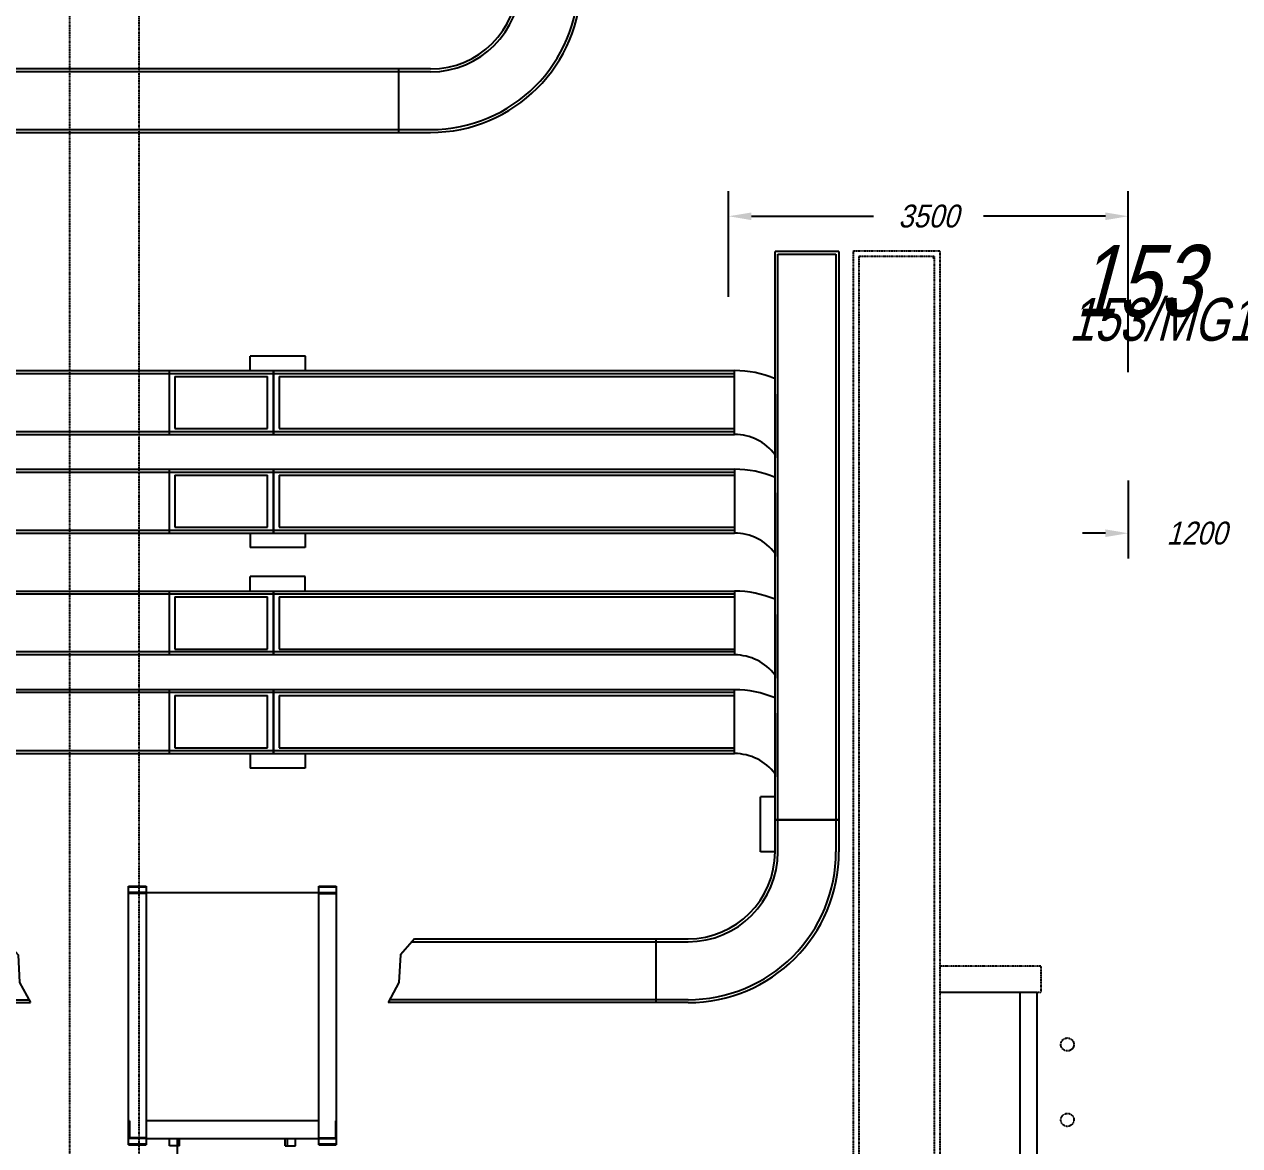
# Model space of a CAD drawing. Header units: millimetres. Extents: x -1732 to 458256, y -4349 to 130988.
# Drawn here: x 102319 to 112965, y 42258 to 52078 of the extents above; entities that cross this region are included whole.
import ezdxf

# ---------------------------------------------------------------- set-up
doc = ezdxf.new("R2010")
doc.units = ezdxf.units.MM
doc.header["$LTSCALE"] = 0.01
doc.header["$MEASUREMENT"] = 0
doc.linetypes.add('PHANTOM2', pattern=[31.75, 15.875, -3.175, 3.175, -3.175, 3.175, -3.175])
doc.layers.get('DEFPOINTS').update_dxf_attribs({"color": 251, "linetype": 'CONTINUOUS'})
for name, color, linetype in [('DIMNEW', 251, 'CONTINUOUS'), ('E-E-DIS-EQP', 251, 'PHANTOM2'), ('F-E-EQP', 251, 'CONTINUOUS'), ('F-E-EQP-PH2', 251, 'PHANTOM2'), ('NODETEXT', 5, 'CONTINUOUS'), ('NODETEXTOLD', 5, 'CONTINUOUS')]:
    doc.layers.add(name, color=color, linetype=linetype)
doc.styles.add('Arial', font='arial.ttf', dxfattribs={"width": 0.85, "oblique": 15})
doc.styles.add('TEXTXP', font='arial.ttf', dxfattribs={"width": 0.75, "oblique": 15})
doc.dimstyles.get("Standard").update_dxf_attribs({"dimtxt": 0.18, "dimasz": 0.18, "dimexe": 0.18, "dimexo": 0.0625, "dimgap": 0.09, "dimtad": 0, "dimtih": 1, "dimtoh": 1, "dimdec": 4, "dimzin": 0, "dimdsep": 46, "dimtxsty": 'Arial', "dimcen": 0.09, "dimadec": 0, "dimazin": 0, "dimtfac": 1, "dimtdec": 4, "dimtofl": 0, "dimtmove": 0, "dimatfit": 3, "dimfxl": 1, "dimtolj": 1, "dimtzin": 0, "dimarcsym": 0})

# ---------------------------------------------------------------- blocks, each defined once
blk = doc.blocks.new('*D54')
at = {"layer": 'DEFPOINTS', "color": 0, "transparency": 16777216}
for p in [(111989, 48083), (113189, 48083), (111989, 47621)]:
    blk.add_point(p, dxfattribs=at)
at = {"layer": 'DIMNEW', "color": 0, "lineweight": -2, "transparency": 16777216}
for p, q in [((111989, 48083), (111989, 47401)), ((113189, 48083), (113189, 47401)), ((111789, 47621), (111589, 47621)), ((113389, 47621), (113589, 47621))]:
    blk.add_line(p, q, dxfattribs=at)
at = {"layer": 'DIMNEW', "color": 0, "transparency": 16777216}
for points in [[(111789, 47655), (111789, 47588), (111989, 47621)], [(113389, 47655), (113389, 47588), (113189, 47621)]]:
    blk.add_solid(points, dxfattribs=at)
at = {"layer": 'DIMNEW', "color": 0, "transparency": 16777216, "insert": (112589, 47621), "char_height": 200, "attachment_point": 5, "style": 'Arial'}
blk.add_mtext('\\A1;1200', dxfattribs=at)
blk = doc.blocks.new('*D46')
at = {"layer": 'DEFPOINTS', "color": 0, "transparency": 16777216}
for p in [(111989, 50397), (108489, 49690), (111989, 49031)]:
    blk.add_point(p, dxfattribs=at)
at = {"layer": 'DIMNEW', "color": 0, "lineweight": -2, "transparency": 16777216}
for p, q in [((108489, 49690), (108489, 50617)), ((111989, 49031), (111989, 50617)), ((108689, 50397), (109758, 50397)), ((111789, 50397), (110720, 50397))]:
    blk.add_line(p, q, dxfattribs=at)
at = {"layer": 'DIMNEW', "color": 0, "transparency": 16777216}
for points in [[(108689, 50430), (108689, 50363), (108489, 50397)], [(111789, 50430), (111789, 50363), (111989, 50397)]]:
    blk.add_solid(points, dxfattribs=at)
at = {"layer": 'DIMNEW', "color": 0, "transparency": 16777216, "insert": (110239, 50397), "char_height": 200, "attachment_point": 5, "style": 'Arial'}
blk.add_mtext('\\A1;3500', dxfattribs=at)

msp = doc.modelspace()

# ---------------------------------------------------------------- linework, layer by layer
at = {"layer": 'E-E-DIS-EQP'}
for p, q in [((102714.15801, 56571.78228), (102714.15801, 40911.78228)), ((103324.15801, 40911.78228), (103324.15801, 56571.78228))]:
    msp.add_line(p, q, dxfattribs=at)
at = {"layer": 'F-E-EQP'}
for p, q in [((105878.06331, 51687.06744), (69474.48159, 51687.06744)), ((105878.06331, 51661.66709), (69474.48159, 51661.66709)), ((105598.66331, 51128.04549), (105598.66331, 51687.12592)), ((69474.55801, 51156.33542), (105877.86331, 51156.33542)), ((69474.55801, 51130.93507), (105877.86331, 51130.93507)), ((109454.55801, 50089.00198), (108895.75801, 50089.00198)), ((108895.75801, 44831.60198), (108895.75801, 50089.00198)), ((108921.15835, 50063.60163), (109429.15766, 50063.60163)), ((108921.15835, 44831.60198), (108921.15835, 50063.60163)), ((109429.15766, 50063.60163), (109429.15766, 44831.60344)), ((109454.55801, 50089.00198), (109454.55801, 44831.60198)), ((104780.95801, 49172.52592), (104298.35801, 49172.52592)), ((104298.35801, 49045.52592), (104298.35801, 49172.52592)), ((104780.95801, 49045.52592), (104780.95801, 49172.52592)), ((69474.55801, 49045.52592), (108540.2126, 49045.52592)), ((69474.55801, 49020.12557), (108540.2126, 49020.12557)), ((103587.15801, 49045.52592), (103587.15801, 48486.72592)), ((103637.95801, 48994.72592), (103637.95801, 48537.52592)), ((103637.95801, 48994.72592), (104450.75801, 48994.72592)), ((104450.75801, 48537.52592), (104450.75801, 48994.72592)), ((104501.55801, 48486.72592), (104501.55801, 49045.52592)), ((104501.55801, 49045.52592), (104501.55801, 48486.72592)), ((104552.35801, 48994.72592), (104552.35801, 48537.52592)), ((104552.35801, 48994.72592), (108540.2126, 48994.72592)), ((108540.2126, 48486.72592), (108540.2126, 49045.52592)), ((108895.75801, 48840.34075), (108895.75801, 48281.54075)), ((108895.75801, 48840.34075), (108895.75801, 48281.54075)), ((69474.75801, 48512.12627), (108540.2126, 48512.12627)), ((69474.75801, 48486.72592), (108540.2126, 48486.72592)), ((103637.95801, 48537.52592), (104450.75801, 48537.52592)), ((104552.35801, 48537.52592), (108540.2126, 48537.52592)), ((96430.51128, 48181.52592), (108540.0641, 48181.52592)), ((96444.74592, 48156.12557), (108540.0641, 48156.12557)), ((103587.00951, 48181.52592), (103587.00951, 47622.72592)), ((103637.80951, 48130.72592), (103637.80951, 47673.52592)), ((103637.80951, 48130.72592), (104450.60951, 48130.72592)), ((104450.60951, 47673.52592), (104450.60951, 48130.72592)), ((104501.40951, 48181.52592), (104501.40951, 47622.72592)), ((104501.40951, 47622.72592), (104501.40951, 48181.52592)), ((104552.20951, 48130.72592), (104552.20951, 47673.52592)), ((104552.20951, 48130.72592), (108540.0641, 48130.72592)), ((108540.0641, 48181.52592), (108540.0641, 47622.72592)), ((108895.75801, 47976.34075), (108895.75801, 47417.54075)), ((108895.75801, 47976.34075), (108895.75801, 47417.54075)), ((96609.95086, 47622.72592), (108540.0641, 47622.72592)), ((96619.35588, 47648.12627), (108540.0641, 47648.12627)), ((103637.80951, 47673.52592), (104450.60951, 47673.52592)), ((104298.20951, 47622.72592), (104298.20951, 47495.72592)), ((104552.20951, 47673.52592), (108540.0641, 47673.52592)), ((104780.80951, 47622.72592), (104780.80951, 47495.72592)), ((104780.80951, 47495.72592), (104298.20951, 47495.72592)), ((104780.70341, 47241.54782), (104298.10341, 47241.54782)), ((104298.10341, 47114.54782), (104298.10341, 47241.54782)), ((104780.70341, 47114.54782), (104780.70341, 47241.54782)), ((96412.38189, 47089.14747), (108539.95801, 47089.14747)), ((96421.78691, 47114.54782), (108539.95801, 47114.54782)), ((103586.90341, 47114.54782), (103586.90341, 46555.74782)), ((103637.70341, 47063.74782), (103637.70341, 46606.54782)), ((103637.70341, 47063.74782), (104450.50341, 47063.74782)), ((104450.50341, 46606.54782), (104450.50341, 47063.74782)), ((104501.30341, 47114.54782), (104501.30341, 46555.74782)), ((104501.30341, 46555.74782), (104501.30341, 47114.54782)), ((104552.10341, 47063.74782), (104552.10341, 46606.54782)), ((104552.10341, 47063.74782), (108539.95801, 47063.74782)), ((108539.95801, 47114.54782), (108539.95801, 46555.74782)), ((108895.75801, 46909.36266), (108895.75801, 46350.56266)), ((108895.75801, 46909.36266), (108895.75801, 46350.56266)), ((108539.95801, 46581.14817), (96577.21165, 46581.14817)), ((108539.95801, 46555.74782), (96593.90843, 46555.74782)), ((103637.70341, 46606.54782), (104450.50341, 46606.54782)), ((104552.10341, 46606.54782), (108539.95801, 46606.54782)), ((108539.95801, 46250.54782), (96794.53008, 46250.54782)), ((108539.95801, 46225.14747), (96811.22687, 46225.14747)), ((103586.90341, 46250.54782), (103586.90341, 45691.74782)), ((104501.30341, 45691.74782), (104501.30341, 46250.54782)), ((104501.30341, 46250.54782), (104501.30341, 45691.74782)), ((108539.95801, 45691.74782), (108539.95801, 46250.54782)), ((103637.70341, 46199.74782), (103637.70341, 45742.54782)), ((103637.70341, 46199.74782), (104450.50341, 46199.74782)), ((104450.50341, 45742.54782), (104450.50341, 46199.74782)), ((104552.10341, 46199.74782), (104552.10341, 45742.54782)), ((104552.10341, 46199.74782), (108539.95801, 46199.74782)), ((108895.75801, 46045.36266), (108895.75801, 45486.56266)), ((108895.75801, 46045.36266), (108895.75801, 45486.56266)), ((96817.02434, 45691.74782), (108539.95801, 45691.74782)), ((96823.73464, 45717.14817), (108539.95801, 45717.14817)), ((103637.70341, 45742.54782), (104450.50341, 45742.54782)), ((104298.10341, 45691.74782), (104298.10341, 45564.74782)), ((104552.10341, 45742.54782), (108539.95801, 45742.54782)), ((104780.70341, 45691.74782), (104780.70341, 45564.74782)), ((104780.70341, 45564.74782), (104298.10341, 45564.74782)), ((108895.75801, 45314.20198), (108768.75801, 45314.20198)), ((108768.75801, 44831.60198), (108768.75801, 45314.20198)), ((109454.55801, 45111.00198), (108895.75801, 45111.00198)), ((108895.75801, 45111.00198), (109454.55801, 45111.00198)), ((108895.75801, 44831.60198), (108768.75801, 44831.60198)), ((103232.86305, 44524.87242), (103232.86305, 44529.64087)), ((103232.86305, 42266.02507), (103232.86305, 44529.64087)), ((103232.86305, 44529.64087), (103385.45355, 44529.64087)), ((103232.86305, 44524.87242), (103385.45355, 44524.87242)), ((103385.45355, 44529.64087), (103385.45355, 42270.79352)), ((103385.45355, 44529.64087), (103385.45355, 44524.87242)), ((104898.64268, 42270.79352), (104898.64268, 44529.64087)), ((104898.64268, 44529.64087), (105051.23318, 44529.64087)), ((104898.64268, 44524.87242), (104898.64268, 44529.64087)), ((104898.64268, 44524.87242), (105051.23318, 44524.87242)), ((105051.23318, 44529.64087), (105051.23318, 42270.79352)), ((105051.23318, 44529.64087), (105051.23318, 44524.87242)), ((103385.45355, 44474.00892), (103232.86305, 44474.00892)), ((103385.45355, 44467.65098), (103232.86305, 44467.65098)), ((103385.45355, 44474.00892), (104898.64268, 44474.00892)), ((104898.64268, 44474.00892), (105051.23318, 44474.00892)), ((104898.64268, 44467.65098), (105051.23318, 44467.65098)), ((105715.71822, 44044.20163), (108133.75801, 44044.20163)), ((105738.09999, 44069.60198), (108133.75801, 44069.60198)), ((107854.35801, 43510.80198), (107854.35801, 44069.60198)), ((110340.92322, 43601.13913), (111190.95742, 43601.13913)), ((111038.55742, 43601.13913), (111038.55742, 41354.96605)), ((111190.95742, 41354.96605), (111190.95742, 43601.13913)), ((89286.55801, 43536.20233), (102359.24098, 43536.20233)), ((89286.55801, 43510.80198), (102372.88449, 43510.80198)), ((108133.75801, 43510.80198), (105505.7342, 43510.80198)), ((108133.75677, 43536.20233), (105519.37772, 43536.20233)), ((103239.22099, 42474.24752), (103232.86305, 42474.24752)), ((103239.22099, 42474.24752), (103239.22099, 42328.01496)), ((104898.64268, 42474.24752), (103385.45355, 42474.24752)), ((105044.87524, 42474.24752), (105051.23318, 42474.24752)), ((105044.87524, 42474.24752), (105044.87524, 42328.01496)), ((103385.45355, 42321.65702), (103232.86305, 42321.65702)), ((103385.45355, 42270.79352), (103232.86305, 42270.79352)), ((103232.86305, 42266.02507), (103385.45355, 42266.02507)), ((103385.45355, 42328.01496), (103239.22099, 42328.01496)), ((103385.45355, 42321.65702), (104898.64268, 42321.65702)), ((103385.45355, 42270.79352), (103385.45355, 42266.02507)), ((103590.49704, 42258.07765), (103590.49704, 42321.65702)), ((103660.43435, 41255.12501), (103660.43435, 42321.65702)), ((103679.50816, 42258.07765), (103679.50816, 42321.65702)), ((104604.58807, 42258.07765), (104604.58807, 42321.65702)), ((104623.66188, 42258.07765), (104623.66188, 42321.65702)), ((104693.59919, 42258.07765), (104693.59919, 42321.65702)), ((104898.64268, 42328.01496), (105044.87524, 42328.01496)), ((104898.64268, 42321.65702), (105051.23318, 42321.65702)), ((104898.64268, 42266.02507), (104898.64268, 42270.79352)), ((105051.23318, 42270.79352), (104898.64268, 42270.79352)), ((104898.64268, 42266.02507), (105051.23318, 42266.02507)), ((105051.23318, 42270.79352), (105051.23318, 42266.02507)), ((103679.50816, 42258.07765), (103590.49704, 42258.07765)), ((104604.58807, 42258.07765), (104693.59919, 42258.07765))]:
    msp.add_line(p, q, dxfattribs=at)
for points in [[(102140.51871, 44069.60198), (102264.52369, 43928.87272), (102278.21736, 43687.04526), (102372.88449, 43510.80198)], [(105738.09999, 44069.60198), (105614.095, 43928.87272), (105600.40133, 43687.04526), (105505.7342, 43510.80198)]]:
    msp.add_lwpolyline(points, dxfattribs=at)
for centre, radius, start, end in [((105877.86331, 52451.93507), 1295.59965, 270, 0), ((105877.86331, 52451.93507), 1321, 270, 0), ((105878.06331, 52449.06744), 787.40035, 270, 0), ((105878.06331, 52449.06744), 762, 270, 0), ((108539.95801, 48130.72589), 914.74284, 67.110086357, 89.984053182), ((108539.95801, 48041.72595), 445.00004, 36.912801061, 90), ((108539.70341, 47266.72594), 914.74284, 67.110086357, 89.984053182), ((108539.70341, 47177.726), 445.00004, 36.912801061, 90), ((108539.70341, 46199.74784), 914.74284, 67.110086357, 89.984053182), ((108539.70341, 46110.74791), 445.00004, 36.912801061, 90), ((108539.70341, 45335.74784), 914.74284, 67.110086357, 89.984053182), ((108539.70341, 45246.74791), 445.00004, 36.912801061, 90), ((108133.75801, 44831.60198), 1295.39965, 269.999945457, 0.000054881), ((108133.75801, 44831.60198), 787.40035, 270, 0), ((108133.75801, 44831.60198), 1320.8, 270, 0), ((108133.75801, 44831.60198), 762, 270, 0)]:
    msp.add_arc(centre, radius, start, end, dxfattribs=at)
at = {"layer": 'F-E-EQP-PH2'}
for p, q in [((109578.92322, 50094.6067), (109578.92322, 39032.85597)), ((109578.92322, 50094.6067), (109628.89043, 50094.6067)), ((109628.89043, 50094.6067), (110340.92322, 50094.6067)), ((109628.89043, 50044.43546), (109628.89043, 38982.88876)), ((110291.7192, 50044.43546), (109628.89043, 50044.43546)), ((110291.7192, 50023.86705), (110271.15079, 50044.43546)), ((110291.7192, 38320.05999), (110291.7192, 50044.43546)), ((110340.92322, 50044.63948), (110340.92322, 50094.6067)), ((110340.92322, 38270.85597), (110340.92322, 50044.63948)), ((111225.85742, 43829.13913), (110340.92322, 43829.13913)), ((111225.85742, 43601.13913), (111225.85742, 43829.13913)), ((111190.95742, 43601.13913), (111225.85742, 43601.13913))]:
    msp.add_line(p, q, dxfattribs=at)
for centre in [(111455.85742, 43144.13913), (111455.85742, 42484.13913)]:
    msp.add_circle(centre, 57, dxfattribs=at)

# ---------------------------------------------------------------- texts
at = {"layer": 'NODETEXT', "style": 'TEXTXP', "oblique": 15, "width": 0.75}
msp.add_text('153', height=625, dxfattribs=at).set_placement((111526.29129, 49520.02417))
at = {"layer": 'NODETEXTOLD', "style": 'TEXTXP', "oblique": 15, "width": 0.75}
msp.add_text('153/MG10', height=375, dxfattribs=at).set_placement((111468.99892, 49306.61205))

# ---------------------------------------------------------------- dimensions: what is measured, and where the dimension line sits
at = {"layer": 'DIMNEW'}
for base, p1, p2, text, picture, middle in [((111989.15801, 50396.65593), (108489.15801, 49690.08349), (111989.15801, 49030.90926), '3500', '*D46', (110239.15801, 50396.65593)), ((111989.15801, 47621.37891), (113189.15801, 48083.15897), (111989.15801, 48083.15897), '1200', '*D54', (112589.15801, 47621.37891))]:
    dim = msp.add_linear_dim(base=base, p1=p1, p2=p2, text=text, dimstyle='Standard', override={"dimscale": 200, "dimtxt": 1, "dimasz": 1, "dimexe": 1.1, "dimexo": 0, "dimgap": 1, "dimtih": 0, "dimtoh": 0, "dimdec": 2, "dimcen": 0}, dxfattribs=at)
    dim.commit()
    dim.dimension.update_dxf_attribs({"geometry": picture, "text_midpoint": middle})

doc.saveas('drawing.dxf')
